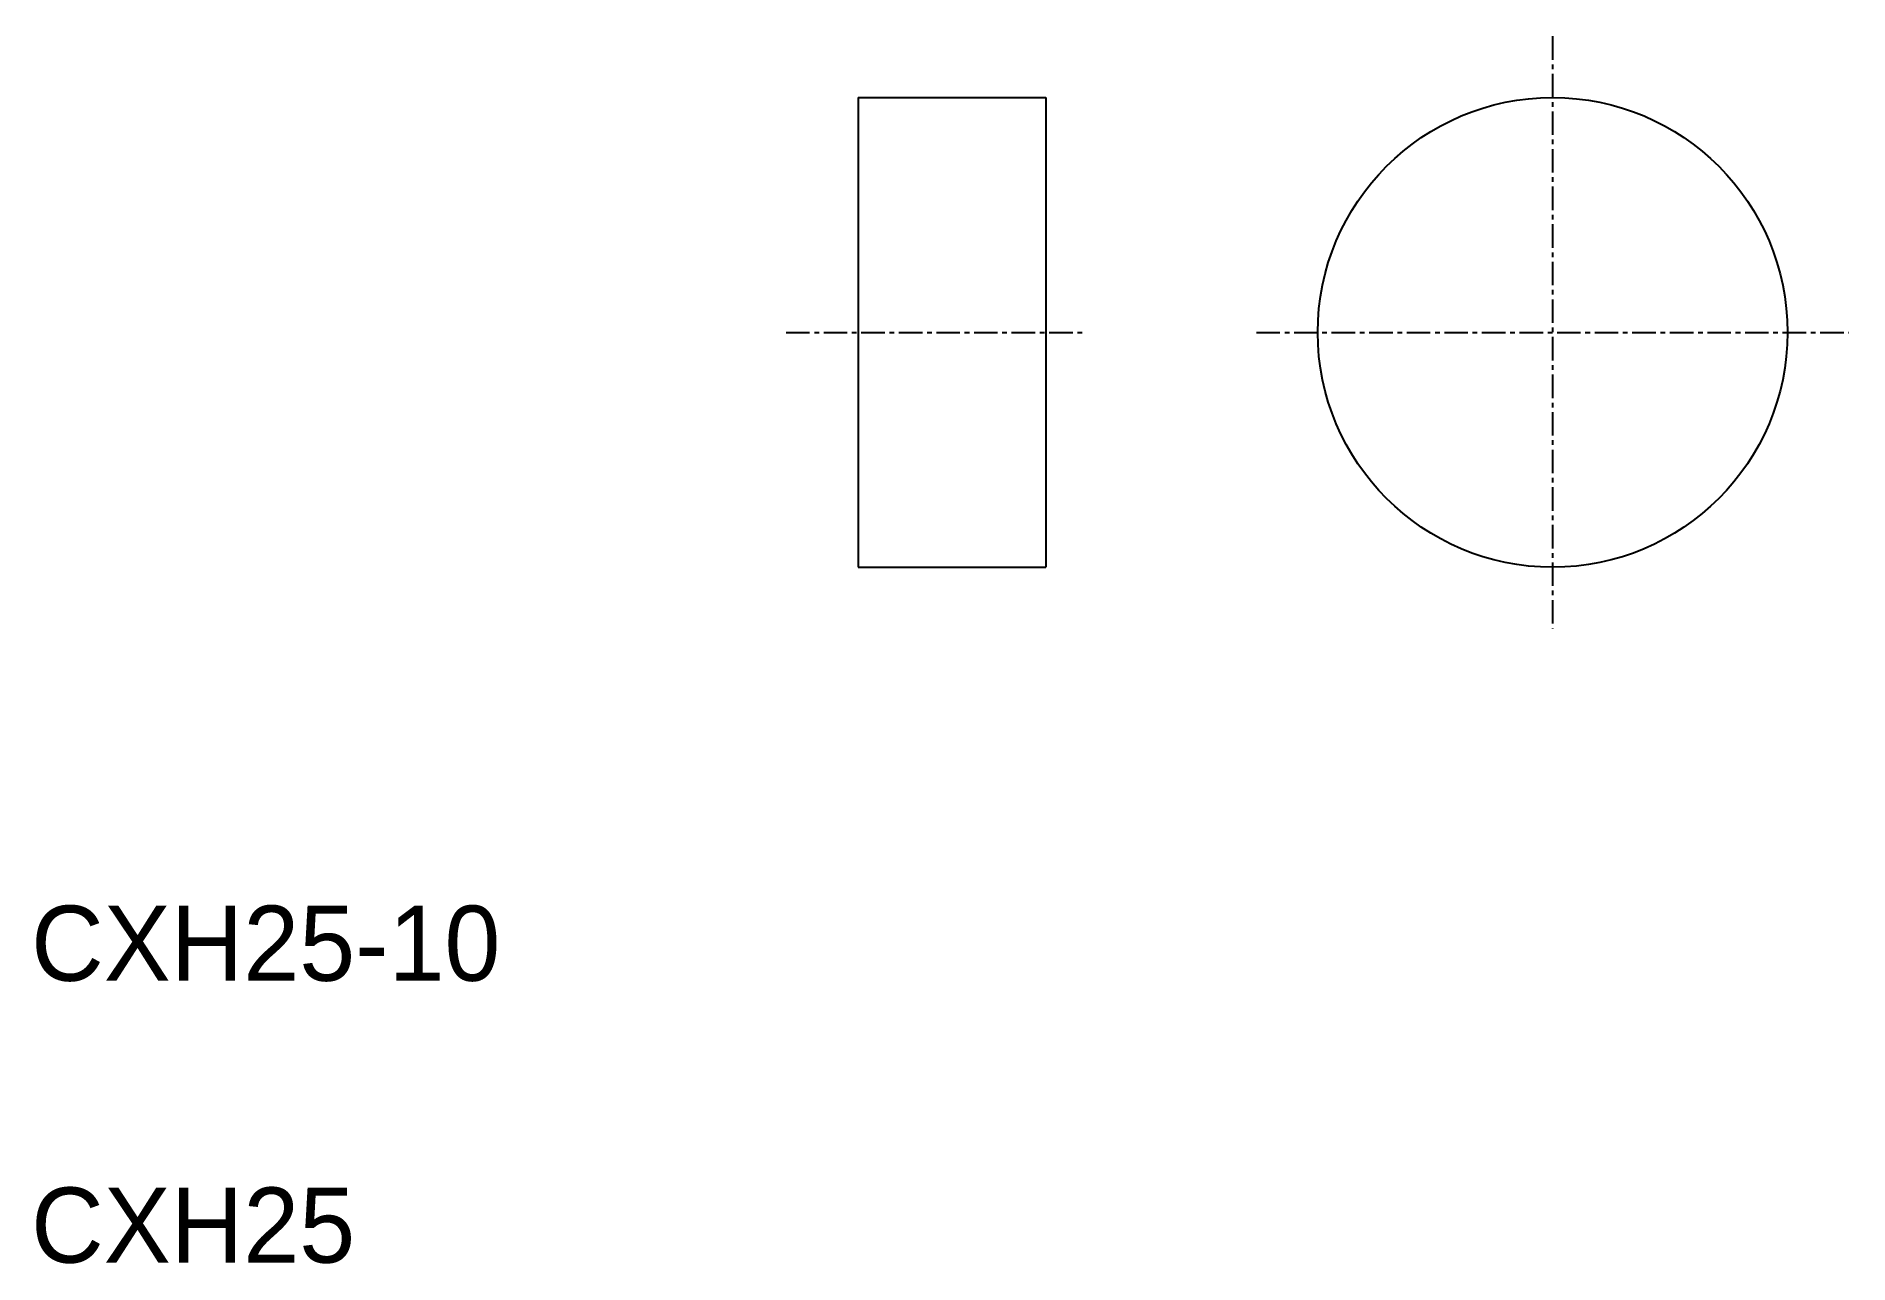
# Model space of a CAD drawing. Extents: x 10.3 to 106.7, y 9.9 to 75.3.
import ezdxf

# ---------------------------------------------------------------- set-up
doc = ezdxf.new("R2010")
doc.units = 0
doc.linetypes.add('CENTER', pattern=[2, 1.25, -0.25, 0.25, -0.25])
doc.layers.get('0').update_dxf_attribs({"linetype": 'CONTINUOUS'})
doc.layers.add('CENTER', color=1, linetype='CENTER')

msp = doc.modelspace()

# ---------------------------------------------------------------- linework, layer by layer
at = {"color": 7, "linetype": 'CONTINUOUS'}
for p, q in [((54.011, 72.004), (54.011, 47.004)), ((54.011, 72.004), (64.011, 72.004)), ((64.011, 72.004), (64.011, 47.004)), ((54.011, 47.004), (64.011, 47.004))]:
    msp.add_line(p, q, dxfattribs=at)
msp.add_circle((90.974, 59.504), 12.5, dxfattribs=at)
at = {"layer": 'CENTER', "color": 1, "linetype": 'CENTER'}
for p, q in [((90.974, 75.263), (90.974, 43.744)), ((50.182, 59.504), (66.011, 59.504)), ((75.214, 59.504), (106.734, 59.504))]:
    msp.add_line(p, q, dxfattribs=at)

# ---------------------------------------------------------------- texts
at = {"color": 7, "linetype": 'CONTINUOUS'}
for s, p in [('CXH25-10', (10, 25)), ('CXH25', (10, 10))]:
    msp.add_text(s, height=4, dxfattribs=at).set_placement(p)

doc.saveas('drawing.dxf')
